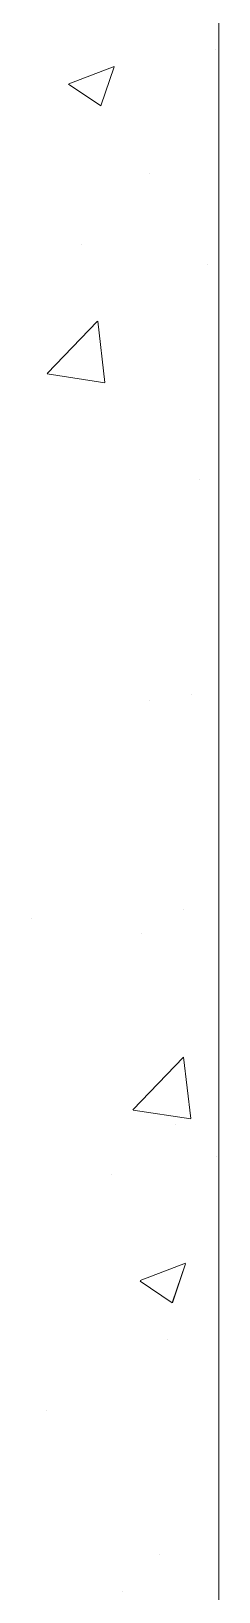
# Model space of a CAD drawing. Header units: millimetres. Extents: x 470010 to 1231400, y -134005 to 421770.
# Drawn here: x 672900 to 672974, y -22750 to -22137 of the extents above; entities that cross this region are included whole.
import ezdxf
from ezdxf.enums import TextEntityAlignment as Align

# ---------------------------------------------------------------- set-up
doc = ezdxf.new("R2010")
doc.units = ezdxf.units.MM
doc.layers.get('Defpoints').update_dxf_attribs({"color": 140})
doc.layers.add('АР_Стены ПЕНОблок', color=52, linetype='Continuous', lineweight=20)
doc.layers.add('АР_Штриховка', color=8, linetype='Continuous', lineweight=0)
doc.styles.add('style1', font='ARIALN.TTF')

# ---------------------------------------------------------------- blocks, each defined once
blk = doc.blocks.new('A$C9108343f')
at = {"layer": 'АР_Стены ПЕНОблок', "color": 18, "linetype": 'Continuous', "lineweight": 20, "true_color": 0x000000}
blk.add_line((7254.96, 21355), (7254.96, 97555), dxfattribs=at)
at = {"layer": 'АР_Штриховка', "color": 18, "linetype": 'Continuous', "lineweight": 0, "true_color": 0x000000}
for p, q in [((7253.56, 78222.4), (7253.56, 78222.4)), ((7196.19, 78208.99), (7213.97, 78215.81)), ((7208.77, 78200.3), (7213.92, 78215.65)), ((7196.12, 78208.83), (7208.75, 78200.31)), ((7227.92, 78173.84), (7227.92, 78173.84)), ((7201.21, 78145.87), (7201.21, 78145.87)), ((7250.47, 78137.84), (7250.47, 78137.84)), ((7187.65, 78095.02), (7207.43, 78115.64)), ((7210.31, 78091.53), (7207.51, 78115.65)), ((7187.7, 78094.91), (7210.29, 78091.4)), ((7247.39, 78053.29), (7247.39, 78053.29)), ((7244.3, 77968.73), (7244.3, 77968.73)), ((7227.99, 77966.62), (7227.99, 77966.62)), ((7241.21, 77884.18), (7241.21, 77884.18)), ((7181.48, 77880.81), (7181.48, 77880.81)), ((7224.75, 77874.82), (7224.75, 77874.82)), ((7221.32, 77805.55), (7241.11, 77826.17)), ((7243.99, 77802.06), (7241.18, 77826.18)), ((7221.38, 77805.44), (7243.97, 77801.93)), ((7238.12, 77799.62), (7238.12, 77799.62)), ((7254.13, 77787.3), (7254.13, 77787.3)), ((7212.98, 77780.09), (7212.98, 77780.09)), ((7224.2, 77738.34), (7241.98, 77745.17)), ((7236.78, 77729.66), (7241.93, 77745.01)), ((7224.13, 77738.19), (7236.76, 77729.67)), ((7235.03, 77715.07), (7235.03, 77715.07)), ((7187.31, 77687.12), (7187.31, 77687.12)), ((7231.94, 77630.51), (7231.94, 77630.51)), ((7217.07, 77616.18), (7217.07, 77616.18))]:
    blk.add_line(p, q, dxfattribs=at)
at = {"layer": 'Defpoints', "color": 18, "true_color": 0x000000, "style": 'style1'}
for p in [(143949.34, 316089.12), (143974.98, 281639.5), (143890.4, 273244.71), (143839.99, 264276.81), (143967.75, 254892.38), (12251.96, 104178.14), (12382.58, 96023.14)]:
    blk.add_attdef('АР-ПОМЕЩЕНИЕ:НАИМЕНОВАНИЕ', text='', height=100, dxfattribs=at).set_placement(p, align=Align.MIDDLE)
at = {"layer": 'Defpoints', "color": 18, "true_color": 0x000000, "style": 'style1', "flags": 8}
for p in [(143951.3, 279099.09), (143848.34, 269251.11), (143875.33, 260094.25), (144049.74, 250824.7), (163419.28, 238153.36), (155897.46, 237965.97), (183037.2, 237965.97), (143342.94, 237876.19)]:
    blk.add_attdef('АР-ПОМЕЩЕНИЕ:НАИМЕНОВАНИЕ', text='', height=100, dxfattribs=at).set_placement(p, align=Align.MIDDLE)

msp = doc.modelspace()

# ---------------------------------------------------------------- linework, layer by layer
at = {"layer": 'АР_Стены ПЕНОблок', "color": 18, "linetype": 'Continuous', "lineweight": 20, "true_color": 0x000000}
msp.add_line((672973.57, -79011.242), (672973.57, -2811.242), dxfattribs=at)
at = {"layer": 'АР_Штриховка', "color": 18, "linetype": 'Continuous', "lineweight": 0, "true_color": 0x000000}
for p, q in [((672914.8, -22157.257), (672932.584, -22150.43)), ((672927.379, -22165.939), (672932.529, -22150.59)), ((672914.729, -22157.412), (672927.364, -22165.934)), ((672906.261, -22271.221), (672926.044, -22250.602)), ((672928.924, -22274.716), (672926.118, -22250.593)), ((672906.315, -22271.337), (672928.905, -22274.84)), ((672939.935, -22560.689), (672959.719, -22540.07)), ((672962.599, -22564.184), (672959.793, -22540.062)), ((672939.99, -22560.805), (672962.58, -22564.308)), ((672942.81, -22627.898), (672960.595, -22621.071)), ((672955.389, -22636.58), (672960.539, -22621.231)), ((672942.74, -22628.053), (672955.374, -22636.575))]:
    msp.add_line(p, q, dxfattribs=at)

# ---------------------------------------------------------------- block references
msp.add_blockref('A$C9108343f', (665718.612, -100366.242))

doc.saveas('drawing.dxf')
